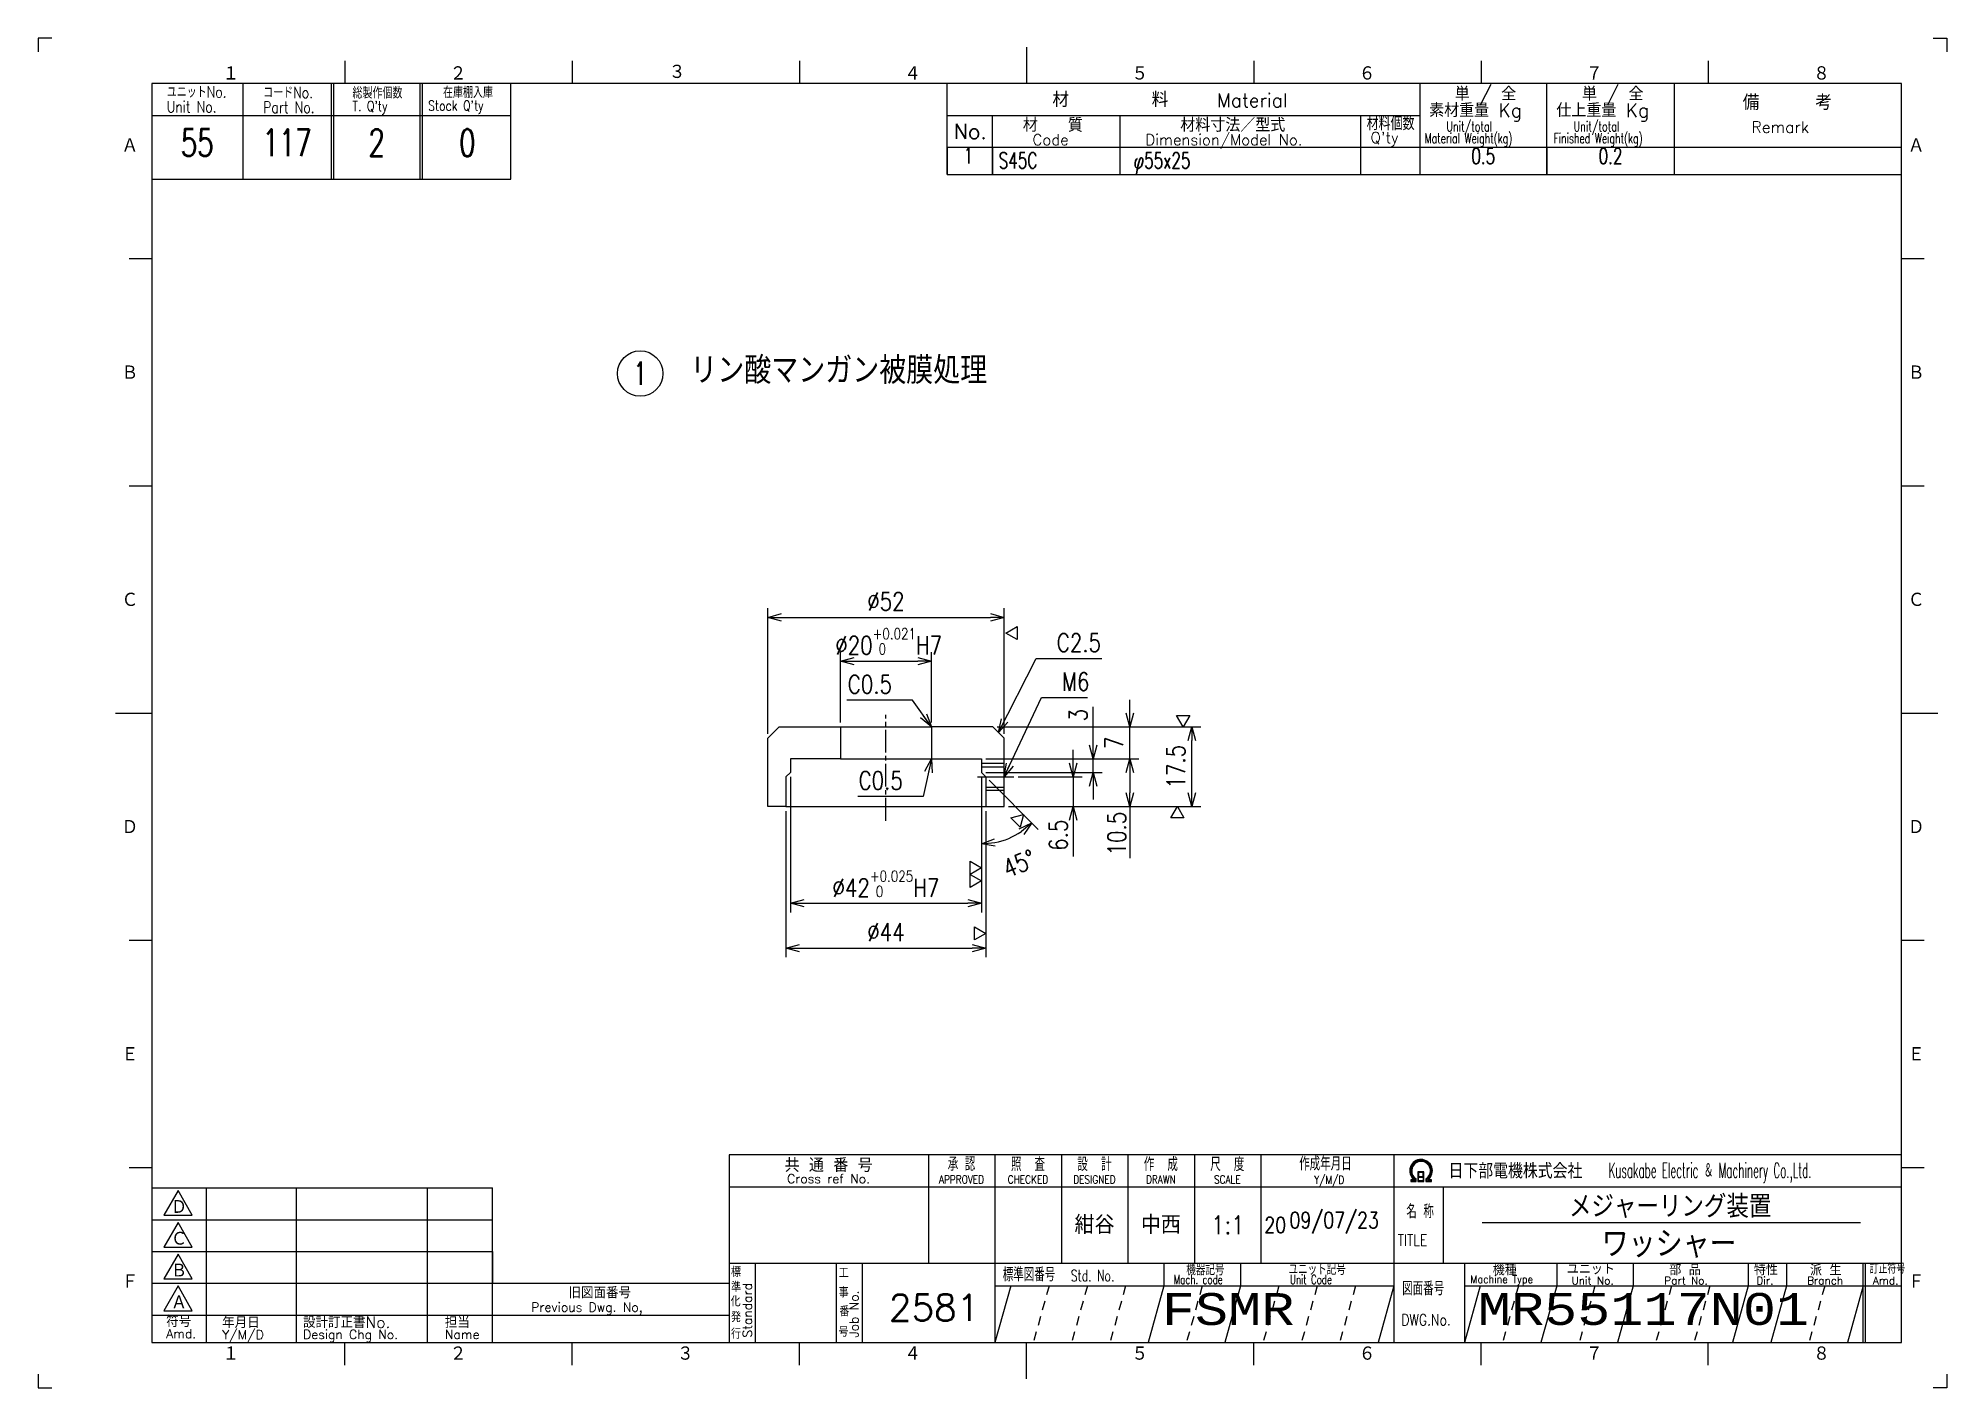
# Model space of a CAD drawing. Extents: x 0 to 420, y 0 to 297.
import ezdxf
from ezdxf.enums import TextEntityAlignment as Align

# ---------------------------------------------------------------- set-up
doc = ezdxf.new("R2010")
doc.units = 0
for name, pattern in [('GEN3A', [3.5, 2, -1.5]), ('GEN7', [15, 10, -1.5, 2, -1.5]), ('GEN7A', [7.5, 5, -0.75, 1, -0.75])]:
    doc.linetypes.add(name, pattern=pattern)
doc.layers.get('0').update_dxf_attribs({"linetype": 'CONTINUOUS'})
doc.layers.get('DEFPOINTS').update_dxf_attribs({"linetype": 'CONTINUOUS'})
for name, color, linetype in [('2', 5, 'CONTINUOUS'), ('4', 3, 'CONTINUOUS'), ('5', 3, 'CONTINUOUS'), ('6', 52, 'CONTINUOUS'), ('7', 4, 'GEN7'), ('7A', 4, 'GEN7A'), ('8', 1, 'CONTINUOUS'), ('RAHM2', 1, 'CONTINUOUS'), ('RAHM3', 52, 'CONTINUOUS')]:
    doc.layers.add(name, color=color, linetype=linetype)
doc.styles.add('DIMENSION', font='monotxt.shx', dxfattribs={"bigfont": 'bigfont.shx'})
doc.styles.get("Standard").update_dxf_attribs({"font": 'romans.shx', "width": 0.8, "bigfont": 'extfont.shx'})
doc.dimstyles.new('GEN-ISO', dxfattribs={"dimtxt": 4, "dimasz": 3, "dimexe": 2, "dimexo": 1, "dimgap": 1, "dimtad": 3, "dimdec": 3, "dimrnd": 0.001, "dimdsep": 46, "dimtxsty": 'Standard', "dimblk": 'OPEN30', "dimcen": 0, "dimclrt": 52, "dimadec": 0, "dimazin": 0, "dimtp": 0.1, "dimtm": 0.1, "dimtfac": 0.6, "dimtdec": 3, "dimtmove": 2, "dimatfit": 3, "dimldrblk": 'OPEN30', "dimfxl": 0, "dimarcsym": 0})

# ---------------------------------------------------------------- blocks, each defined once
blk = doc.blocks.new('1A3ﾌﾞﾋﾝ')
at = {"layer": 'RAHM2', "color": 5, "linetype": 'Continuous'}
for p, q in [((3, 297), (0, 297)), ((0, 297), (0, 294)), ((217.5, 295), (217.5, 287)), ((417, 297), (420, 297)), ((420, 297), (420, 294)), ((67.5, 292), (67.5, 287)), ((117.5, 292), (117.5, 287)), ((167.5, 292), (167.5, 287)), ((267.5, 292), (267.5, 287)), ((317.5, 292), (317.5, 287)), ((367.5, 292), (367.5, 287)), ((410, 287), (25, 287)), ((25, 287), (25, 10)), ((104, 266), (104, 287)), ((410, 10), (410, 287)), ((25, 266), (64.5, 266)), ((64.5, 266), (104, 266)), ((20, 248.5), (25, 248.5)), ((410, 248.5), (415, 248.5)), ((20, 198.5), (25, 198.5)), ((410, 198.5), (415, 198.5)), ((17, 148.5), (25, 148.5)), ((410, 148.5), (418, 148.5)), ((20, 98.5), (25, 98.5)), ((410, 98.5), (415, 98.5)), ((20, 48.5), (25, 48.5)), ((410, 48.5), (415, 48.5)), ((25, 10), (410, 10)), ((67.5, 5), (67.5, 10)), ((117.5, 5), (117.5, 10)), ((217.5, 2), (217.5, 10)), ((267.5, 5), (267.5, 10)), ((317.5, 5), (317.5, 10)), ((367.5, 5), (367.5, 10)), ((0, 3), (0, 0)), ((0, 0), (3, 0)), ((420, 0), (417, 0)), ((420, 3), (420, 0))]:
    blk.add_line(p, q, dxfattribs=at)
at = {"layer": 'RAHM2', "color": 7, "linetype": 'Continuous'}
for p, q in [((45, 287), (45, 266)), ((64.5, 287), (64.5, 266)), ((65, 287), (65, 266)), ((84, 287), (84, 266)), ((84.5, 287), (84.5, 266)), ((200, 267), (200, 287)), ((304, 287), (304, 267)), ((332, 267), (332, 287)), ((360, 287), (360, 267)), ((25, 280), (64.5, 280)), ((64.5, 280), (104, 280)), ((200, 280), (304, 280)), ((210, 267), (210, 280)), ((238, 280), (238, 267)), ((291, 280), (291, 267)), ((200, 273), (410, 273)), ((200, 267), (410, 267)), ((195.93, 51.26), (195.93, 27.42)), ((210.55, 51.26), (210.55, 10)), ((225.18, 51.26), (225.18, 27.42)), ((239.8, 51.26), (239.8, 27.42)), ((254.43, 51.26), (254.43, 27.42)), ((269.05, 51.26), (269.05, 27.42)), ((298.3, 51.26), (298.3, 10)), ((25, 44), (100, 44)), ((37, 44), (37, 10)), ((56.8, 44), (56.8, 10)), ((85.6, 44), (85.6, 10)), ((100, 10), (100, 44)), ((152.05, 44.26), (410, 44.26)), ((269.05, 44.26), (269.05, 27.42)), ((298.3, 44.26), (298.3, 44.26)), ((309.17, 44.26), (309.17, 27.42)), ((25, 37), (100, 37)), ((25, 30), (100, 30)), ((152.05, 27.42), (410, 27.42)), ((157.77, 27.42), (157.77, 10)), ((175.59, 27.42), (175.59, 10)), ((181.3, 27.42), (181.3, 10)), ((247.73, 27.42), (247.73, 22.42)), ((264.59, 27.42), (264.59, 22.42)), ((313.83, 27.42), (313.83, 10)), ((334.15, 27.42), (334.15, 22.42)), ((351, 27.42), (351, 22.42)), ((376.29, 27.42), (376.29, 22.42)), ((384.72, 27.42), (384.72, 22.42)), ((401.57, 10), (401.57, 27.42)), ((402.07, 10), (402.07, 27.42)), ((25, 23), (100, 23)), ((100, 23), (152.05, 23)), ((210.55, 22.42), (298.3, 22.42)), ((313.83, 22.42), (410, 22.42)), ((25, 16), (100, 16)), ((100, 16), (152.05, 16)), ((167.5, 5), (167.5, 10))]:
    blk.add_line(p, q, dxfattribs=at)
at = {"layer": 'RAHM2', "color": 3, "linetype": 'Continuous'}
for p, q in [((317.73, 36.35), (401.03, 36.35)), ((214.02, 22.42), (210.55, 10)), ((247.73, 22.42), (244.26, 10)), ((264.59, 22.42), (261.12, 10)), ((298.3, 22.42), (294.83, 10)), ((334.15, 22.42), (330.68, 10)), ((351, 22.42), (347.54, 10)), ((376.29, 22.42), (372.82, 10)), ((384.72, 22.42), (381.25, 10))]:
    blk.add_line(p, q, dxfattribs=at)
at = {"layer": 'RAHM2', "color": 3, "linetype": 'GEN3A'}
for p, q in [((222.44, 22.42), (218.98, 10)), ((230.87, 22.42), (227.41, 10)), ((239.3, 22.42), (235.84, 10)), ((256.16, 22.42), (252.69, 10)), ((273.01, 22.42), (269.55, 10)), ((281.44, 22.42), (277.98, 10)), ((289.87, 22.42), (286.41, 10)), ((325.72, 22.42), (322.25, 10)), ((342.57, 22.42), (339.11, 10)), ((359.43, 22.42), (355.97, 10)), ((367.86, 22.42), (364.39, 10)), ((393.14, 22.42), (389.68, 10))]:
    blk.add_line(p, q, dxfattribs=at)
at = {"layer": 'RAHM2', "color": 5, "linetype": 'Continuous'}
blk.add_lwpolyline([(410, 51.26), (152.05, 51.26), (152.05, 10)], dxfattribs=at)
at = {"layer": 'RAHM2', "color": 7, "linetype": 'Continuous'}
for points in [[(303.62, 47.51), (303.62, 45.4), (304.92, 45.4), (304.92, 47.51), (303.62, 47.51)], [(303.77, 47.36), (303.77, 46.53), (304.77, 46.53), (304.77, 47.36), (303.77, 47.36)], [(304.77, 46.38), (304.77, 45.55), (303.77, 45.55), (303.77, 46.38), (304.77, 46.38)], [(302.02, 45.4), (303.22, 45.4), (303.22, 46.01)], [(302.02, 45.58), (302.97, 45.58), (302.97, 45.91)], [(302.72, 45.82), (302.72, 45.75), (302.02, 45.75), (302.02, 45.4)], [(305.32, 45.98), (305.32, 45.4), (306.58, 45.4), (306.58, 45.75), (305.85, 45.75), (305.85, 45.8)], [(305.57, 45.87), (305.57, 45.58), (306.58, 45.58)]]:
    blk.add_lwpolyline(points, dxfattribs=at)
for points in [[(30.79, 43.41), (27.65, 37.97), (33.92, 37.97)], [(30.79, 36.41), (27.65, 30.97), (33.92, 30.97)], [(30.79, 29.41), (27.65, 23.97), (33.92, 23.97)], [(30.79, 22.41), (27.65, 16.97), (33.92, 16.97)]]:
    blk.add_lwpolyline(points, close=True, dxfattribs=at)
at = {"layer": 'RAHM2', "color": 3, "linetype": 'Continuous'}
for points in [[(317.29, 22.42), (313.83, 10)], [(401.57, 22.42), (401.57, 22.42), (398.11, 10)]]:
    blk.add_lwpolyline(points, dxfattribs=at)
at = {"layer": 'RAHM2', "color": 7, "linetype": 'Continuous'}
for radius, start, end in [(2.5, 308.2706, 230.8952), (2.28, 303.9949, 234.4013), (2.06, 299.8294, 238.4756)]:
    blk.add_arc((304.3, 47.76), radius, start, end, dxfattribs=at)
at = {"layer": 'RAHM2', "color": 5, "linetype": 'Continuous'}
for s, p in [('１', (40.6, 287.58)), ('２', (90.6, 287.58)), ('４', (190.6, 287.58)), ('５', (240.6, 287.58)), ('６', (290.6, 287.58)), ('７', (340.6, 287.58)), ('８', (390.6, 287.58)), ('Ａ', (18.36, 271.74)), ('Ａ', (411.44, 271.74)), ('Ｂ', (18.36, 221.74)), ('Ｂ', (411.44, 221.74)), ('Ｃ', (18.36, 171.74)), ('Ｃ', (411.44, 171.74)), ('Ｄ', (18.36, 121.74)), ('Ｄ', (411.44, 121.74)), ('Ｅ', (18.36, 71.74)), ('Ｅ', (411.44, 71.74)), ('Ｆ', (18.36, 21.74)), ('Ｆ', (411.44, 21.74)), ('１', (40.6, 5.87)), ('２', (90.6, 5.87)), ('３', (140.6, 5.87)), ('４', (190.6, 5.87)), ('５', (240.6, 5.87)), ('６', (290.6, 5.87)), ('７', (340.6, 5.87)), ('８', (390.6, 5.87))]:
    blk.add_text(s, height=3.31, dxfattribs=at).set_placement(p)
blk.add_text('３', height=3.31, dxfattribs=at).set_placement((140.6, 289.58), align=Align.MIDDLE)
at = {"layer": 'RAHM2', "color": 7, "linetype": 'Continuous'}
for s, height, width, p in [('ユニットNo.', 2.5, 0.8, (28.29, 283.92)), ('コードNo.', 2.5, 0.8, (49.52, 283.81)), ('総製作個数', 2.5, 0.8, (69.17, 283.72)), ('在庫棚入庫', 2.5, 0.8, (89.08, 283.82)), ('Unit No.', 2.5, 0.8, (28.29, 280.64)), ('Part No.', 2.5, 0.8, (49.52, 280.53)), ("T. Q'ty", 2.2, 0.8, (69.17, 280.96)), ("Stock Q'ty", 2.2, 0.8, (85.8, 281.06)), ('材料個数', 3, 0.8, (292.32, 276.75)), ('Unit/total', 2.2, 0.7, (309.86, 276.49)), ('Unit/total', 2.2, 0.7, (337.86, 276.49)), ('Material Weight(kg)', 2.2, 0.68, (305.1, 273.86)), ('Finished Weight(kg)', 2.2, 0.68, (333.46, 273.86)), ('作成年月日', 3, 0.7, (277.49, 47.82)), ('Y/M/D', 1.8, 0.8, (280.79, 44.87)), ('Kusakabe Electric ＆ Machinery Co.,Ltd.', 3.3108, 0.5, (345.56, 46.19)), ('名 称', 3, 0.7, (301.06, 37.33)), ('20', 3.5, 0.8, (269.81, 34.08)), ('TITLE', 2.5, 0.8, (299.18, 31.25)), ('標準図番号', 3, 0.7, (212.26, 23.44)), ('Std. No.', 2.5, 0.7, (227.23, 23.44)), ('機器記号', 2.5, 0.7, (252.65, 24.77)), ('ユニット記号', 2.5, 0.7, (275.14, 24.85)), ('訂正符号', 2, 0.7, (403.01, 25.16)), ('Mach. code', 2, 0.7, (249.86, 22.83)), ('Unit Code', 2, 0.7, (275.45, 22.83)), ('図面番号', 3, 0.7, (300.15, 20.37)), ('Machine Type', 1.7, 0.9, (315.15, 23.05))]:
    blk.add_text(s, height=height, dxfattribs=dict(at, width=width)).set_placement(p)
for s, height, p in [('単 / 全', 3, (311.71, 283.26)), ('単 / 全', 3, (339.71, 283.26)), ('材\u3000\u3000\u3000\u3000\u3000料', 3.311, (223.18, 281.82)), ('Material', 3, (259.34, 281.82)), ('素材重量 Kg', 3, (306.08, 279.63)), ('仕上重量 Kg', 3, (334.08, 279.63)), ('備     考', 3.311, (375.08, 281.21)), ('No.', 3.311, (201.5, 274.82)), ('材\u3000\u3000質', 3, (216.68, 276.39)), ('材料寸法／型式', 3, (251.33, 276.39)), ('Remark', 2.5, (377.03, 276.16)), ('Code', 2.4, (218.82, 273.45)), ('Dimension/Model No.', 2.4, (243.65, 273.45)), ("Q'ty", 2.4, (293.19, 273.93)), ('Ｄ', 3.2, (29.23, 38.2)), ('Ｃ', 3.2, (29.23, 31.2)), ('Ｂ', 3.2, (29.23, 24.2)), ('標', 2, (152.44, 24.43)), ('工', 2, (176.15, 24.24)), ('機種', 2.4, (320.08, 24.76)), ('ユニット', 2.4, (336.39, 24.96)), ('部 品', 2.4, (358.93, 24.79)), ('特性', 2.4, (377.55, 24.78)), ('派 生', 2.4, (389.89, 24.72)), ('旧図面番号', 2.5, (116.71, 19.69)), ('準', 2, (152.47, 21.11)), ('事', 2, (176.17, 19.92)), ('Unit No.', 1.7, (337.39, 22.76)), ('Part No.', 1.7, (357.81, 22.76)), ('Dir.', 1.7, (378.09, 22.76)), ('Branch', 1.7, (389.24, 22.76)), ('Amd.', 1.7, (403.74, 22.76)), ('Ａ', 3.2, (29.23, 17.2)), ('Previous Dwg. No,', 2, (108.5, 16.75)), ('化', 2, (152.37, 17.95)), ('番', 2, (176.31, 15.76)), ('Amd.', 2, (28.17, 10.93)), ('符号', 2.5, (28.17, 13.37)), ('Y/M/D', 2, (40.49, 10.7)), ('年月日', 2.5, (40.49, 13.14)), ('設計訂正書No.', 2.5, (58.29, 13.18)), ('Design Chg No.', 2, (58.29, 10.75)), ('担当', 2.5, (89.5, 13.18)), ('Name', 2, (89.5, 10.75)), ('行', 2, (152.46, 10.82)), ('発', 2, (152.46, 14.47)), ('号', 2, (176.11, 11.28))]:
    blk.add_text(s, height=height, dxfattribs=at).set_placement(p)
for s, height, p in [('共 通 番 号', 3, (173.93, 49.14)), ('Cross ref No.', 2, (173.93, 46.01))]:
    blk.add_text(s, height=height, dxfattribs=at).set_placement(p, align=Align.MIDDLE)
for s, height, width, p in [('承 認', 3, 0.7, (203.18, 49.35)), ('照  査', 3, 0.7, (217.8, 49.35)), ('設  計', 3, 0.7, (232.43, 49.35)), ('作  成', 3, 0.7, (247.05, 49.35)), ('尺  度', 3, 0.7, (261.67, 49.35)), ('APPROVED', 1.8, 0.8, (203.18, 45.85)), ('CHECKED', 1.8, 0.8, (217.8, 45.85)), ('DESIGNED', 1.8, 0.8, (232.43, 45.85)), ('DRAWN', 1.8, 0.8, (247.05, 45.85)), ('SCALE', 1.8, 0.8, (261.67, 45.85)), ('DWG.No.', 2.5, 0.8, (305.41, 14.96))]:
    blk.add_text(s, height=height, dxfattribs=dict(at, width=width)).set_placement(p, align=Align.MIDDLE)
at = {"layer": 'RAHM2', "color": 7, "linetype": 'Continuous', "width": 0.844147}
blk.add_text('日下部電機株式会社', height=3.311, dxfattribs=at).set_placement((310.35, 46.06), (339.79, 46.06), align=Align.FIT)
at = {"layer": 'RAHM2', "color": 7, "linetype": 'Continuous'}
for s, p in [('Standard', (157.07, 11.05)), ('Job No.', (180.5, 11.05))]:
    blk.add_text(s, height=2, rotation=90, dxfattribs=at).set_placement(p)
at = {"layer": 'RAHM2', "color": 5, "linetype": 'Continuous', "width": 0.7}
for tag, p in [('HEADER3', (35, 274.01)), ('HEADER4', (54.75, 274)), ('HEADER15', (74.49, 274)), ('HEADER16', (94.43, 274))]:
    blk.add_attdef(tag, text='', height=6, dxfattribs=at).set_placement(p, align=Align.MIDDLE)
at = {"layer": 'RAHM2', "color": 7, "linetype": 'Continuous'}
blk.add_attdef('HEADER5', text='', height=2.5, dxfattribs=at).set_placement((63.69, 267.1), align=Align.BOTTOM_RIGHT)
for tag, height, width, p in [('HEADER1', 5, 0.9, (359.12, 40.15)), ('HEADER25', 3.2, 0.63, (46.91, 40.38)), ('HEADER23', 3.33, 0.8, (71.4, 40.2)), ('HEADER24', 3.5, 0.8, (92.57, 40.22)), ('HEADER7', 5, 0.8, (174.38, 35.8)), ('GEN-TITLE-SCA', 4, 0.85, (261.79, 35.85)), ('HEADER22', 3.2, 0.63, (46.91, 33.38)), ('HEADER20', 3.33, 0.8, (71.4, 33.2)), ('HEADER21', 3.5, 0.8, (92.57, 33.22)), ('HEADER2', 6, 0.9, (358.89, 31.68)), ('HEADER19', 3.2, 0.63, (46.91, 26.38)), ('HEADER17', 3.33, 0.8, (71.4, 26.2)), ('HEADER18', 3.5, 0.8, (92.57, 26.22)), ('HEADER11', 3.2, 0.63, (46.91, 19.38)), ('HEADER9', 3.33, 0.8, (71.4, 19.2)), ('HEADER10', 3.5, 0.8, (92.57, 19.22)), ('HEADER14', 3.31, 0.8, (126.54, 12.82))]:
    blk.add_attdef(tag, text='', height=height, dxfattribs=dict(at, width=width)).set_placement(p, align=Align.MIDDLE)
for tag, p in [('HEADER27', (232.45, 36.09)), ('HEADER26', (247.07, 36.09))]:
    blk.add_attdef(tag, text='', height=4, dxfattribs=at).set_placement(p, align=Align.MIDDLE)
at = {"layer": 'RAHM2', "color": 7, "linetype": 'Continuous', "width": 0.8}
blk.add_attdef('GEN-TITLE-DAT', text='', height=3.5, dxfattribs=at).set_placement((275.35, 34.1), align=Align.BOTTOM_LEFT)
at = {"layer": 'RAHM2', "color": 5, "linetype": 'Continuous'}
blk.add_attdef('HEADER6', text='', height=5.8, dxfattribs=at).set_placement((207.09, 13.03), align=Align.BOTTOM_RIGHT)
at = {"layer": 'RAHM2', "color": 5, "linetype": 'Continuous', "style": 'DIMENSION', "width": 1.2}
for tag, p in [('HEADER13', (213.56, 11.75)), ('HEADER12', (247.26, 11.72)), ('GEN-TITLE-DWG', (316.79, 11.74))]:
    blk.add_attdef(tag, text='', height=7.02, dxfattribs=at).set_placement(p, align=Align.BOTTOM_LEFT)
at = {"layer": 'RAHM2', "color": 5, "linetype": 'Continuous', "style": 'DIMENSION'}
blk.add_attdef('HEADER8', text='', height=7.02, dxfattribs=at).set_placement((408.58, 11.71), align=Align.BOTTOM_RIGHT)
blk = doc.blocks.new('GENBALLOON1')
blk.add_circle((0, 0), 5)
at = {"flags": 1}
blk.add_attdef('GEN_PARENT', text='', height=2.5, dxfattribs=at).set_placement((0, 0), align=Align.MIDDLE)
blk.add_attdef('REF_NO', text='', height=3.5).set_placement((0, 0), align=Align.MIDDLE)
at = {"color": 7, "flags": 1}
for tag, p in [('5GENINF', (6.43, 0.96)), ('6GENINF', (6.43, 0.63)), ('7GENINF', (6.43, 0.3)), ('8GENINF', (6.43, -0.04)), ('9GENINF', (6.43, -0.37)), ('3GENINF', (6.43, -2.34)), ('4GENINF', (6.43, -2.67)), ('10GENINF', (6.43, -0.7)), ('11GENINF', (6.43, -1)), ('12GENINF', (6.43, -1.34)), ('13GENINF', (6.43, -1.67)), ('14GENINF', (6.43, -2)), ('15GENINF', (6.43, -3)), ('16GENINF', (6.43, -3.34)), ('17GENINF', (6.43, -3.7)), ('18GENINF', (6.43, -4.04)), ('19GENINF', (6.43, -4.37)), ('20GENINF', (6.43, -4.7)), ('21GENINF', (6.43, -5.04)), ('22GENINF', (6.43, -5.37))]:
    blk.add_attdef(tag, p, '', height=0.2, dxfattribs=at)
blk = doc.blocks.new('_Open30')
at = {"color": 0, "linetype": 'ByBlock', "lineweight": -2}
for p, q in [((-1, 0.27), (0, 0)), ((0, 0), (-1, -0.27)), ((0, 0), (-1, 0))]:
    blk.add_line(p, q, dxfattribs=at)
blk = doc.blocks.new('*D19')
at = {"layer": '5', "color": 0, "lineweight": -2}
for p, q in [((164.55, 126.93), (164.55, 94.77)), ((208.55, 126.93), (208.55, 94.77)), ((167.55, 96.77), (205.55, 96.77))]:
    blk.add_line(p, q, dxfattribs=at)
at = {"layer": 'DEFPOINTS', "color": 0}
for p in [(164.55, 127.93), (208.55, 127.93), (208.55, 96.77)]:
    blk.add_point(p, dxfattribs=at)
at = {"layer": '5', "color": 0, "lineweight": -2, "xscale": 3, "yscale": 3, "zscale": 3, "rotation": 180}
blk.add_blockref('_Open30', (164.55, 96.77), dxfattribs=at)
at = {"layer": '5', "color": 0, "lineweight": -2, "xscale": 3, "yscale": 3, "zscale": 3}
blk.add_blockref('_Open30', (208.55, 96.77), dxfattribs=at)
at = {"layer": '5', "color": 52, "insert": (186.55, 100.27), "char_height": 4, "attachment_point": 5}
blk.add_mtext('%%c44', dxfattribs=at)
blk = doc.blocks.new('*D20')
at = {"layer": '5', "color": 0, "lineweight": -2}
for p, q in [((165.55, 134.43), (165.55, 104.62)), ((207.55, 134.43), (207.55, 104.62)), ((168.55, 106.62), (204.55, 106.62))]:
    blk.add_line(p, q, dxfattribs=at)
at = {"layer": 'DEFPOINTS', "color": 0}
for p in [(165.55, 135.43), (207.55, 135.43), (207.55, 106.62)]:
    blk.add_point(p, dxfattribs=at)
at = {"layer": '5', "color": 0, "lineweight": -2, "xscale": 3, "yscale": 3, "zscale": 3, "rotation": 180}
blk.add_blockref('_Open30', (165.55, 106.62), dxfattribs=at)
at = {"layer": '5', "color": 0, "lineweight": -2, "xscale": 3, "yscale": 3, "zscale": 3}
blk.add_blockref('_Open30', (207.55, 106.62), dxfattribs=at)
at = {"layer": '5', "color": 52, "insert": (186.55, 110.92), "char_height": 4, "attachment_point": 5}
blk.add_mtext('%%c42{\\H2.400000;\\S+0.025^  0;}H7', dxfattribs=at)
blk = doc.blocks.new('*D21')
at = {"layer": '5', "color": 0, "lineweight": -2}
for p, q in [((176.55, 146.43), (176.55, 161.91)), ((179.55, 159.91), (193.55, 159.91)), ((196.55, 146.43), (196.55, 161.91))]:
    blk.add_line(p, q, dxfattribs=at)
at = {"layer": 'DEFPOINTS', "color": 0}
for p in [(196.55, 159.91), (176.55, 145.43), (196.55, 145.43)]:
    blk.add_point(p, dxfattribs=at)
at = {"layer": '5', "color": 0, "lineweight": -2, "xscale": 3, "yscale": 3, "zscale": 3, "rotation": 180}
blk.add_blockref('_Open30', (176.55, 159.91), dxfattribs=at)
at = {"layer": '5', "color": 0, "lineweight": -2, "xscale": 3, "yscale": 3, "zscale": 3}
blk.add_blockref('_Open30', (196.55, 159.91), dxfattribs=at)
at = {"layer": '5', "color": 52, "insert": (187.16, 164.26), "char_height": 4, "attachment_point": 5}
blk.add_mtext('%%c20{\\H2.400000;\\S+0.021^  0;}H7', dxfattribs=at)
blk = doc.blocks.new('*D22')
at = {"layer": '5', "color": 0, "lineweight": -2}
for p, q in [((160.55, 143.93), (160.55, 171.55)), ((163.55, 169.55), (209.55, 169.55)), ((212.55, 143.93), (212.55, 171.55))]:
    blk.add_line(p, q, dxfattribs=at)
at = {"layer": 'DEFPOINTS', "color": 0}
for p in [(212.55, 169.55), (160.55, 142.93), (212.55, 142.93)]:
    blk.add_point(p, dxfattribs=at)
at = {"layer": '5', "color": 0, "lineweight": -2, "xscale": 3, "yscale": 3, "zscale": 3, "rotation": 180}
blk.add_blockref('_Open30', (160.55, 169.55), dxfattribs=at)
at = {"layer": '5', "color": 0, "lineweight": -2, "xscale": 3, "yscale": 3, "zscale": 3}
blk.add_blockref('_Open30', (212.55, 169.55), dxfattribs=at)
at = {"layer": '5', "color": 52, "insert": (186.55, 173.05), "char_height": 4, "attachment_point": 5}
blk.add_mtext('%%c52', dxfattribs=at)
blk = doc.blocks.new('*D23')
at = {"layer": '5', "color": 0, "lineweight": -2}
for p, q in [((227.72, 137.43), (227.72, 140.43)), ((215.68, 134.43), (229.72, 134.43)), ((227.72, 134.43), (227.72, 127.93)), ((213.55, 127.93), (229.72, 127.93)), ((227.72, 124.93), (227.72, 121.93))]:
    blk.add_line(p, q, dxfattribs=at)
at = {"layer": 'DEFPOINTS', "color": 0}
for p in [(214.68, 134.43), (212.55, 127.93), (227.72, 127.93)]:
    blk.add_point(p, dxfattribs=at)
at = {"layer": '5', "color": 0, "lineweight": -2, "xscale": 3, "yscale": 3, "zscale": 3}
for p, rotation in [((227.72, 134.43), 270), ((227.72, 127.93), 90)]:
    blk.add_blockref('_Open30', p, dxfattribs=dict(at, rotation=rotation))
at = {"layer": '5', "color": 52, "insert": (224.5, 121.6), "char_height": 4, "attachment_point": 5, "rotation": 90}
blk.add_mtext('6.5', dxfattribs=at)
blk = doc.blocks.new('*D24')
at = {"layer": '5', "color": 0, "lineweight": -2}
for p, q in [((207.55, 134.43), (207.55, 117.71)), ((209.26, 133.72), (220.08, 122.9))]:
    blk.add_line(p, q, dxfattribs=at)
blk.add_arc((207.55, 135.43), 15.72, 280.9501, 304.0499, dxfattribs=at)
at = {"layer": 'DEFPOINTS', "color": 0}
for p in [(207.55, 138.43), (207.55, 135.43), (207.55, 135.43), (208.55, 134.43), (211.62, 120.24)]:
    blk.add_point(p, dxfattribs=at)
at = {"layer": '5', "color": 0, "lineweight": -2, "xscale": 3, "yscale": 3, "zscale": 3}
for p, rotation in [((218.67, 124.31), 39.52493382842732), ((207.55, 119.71), 185.4750661715681)]:
    blk.add_blockref('_Open30', p, dxfattribs=dict(at, rotation=rotation))
at = {"layer": '5', "color": 52, "insert": (215.86, 115.36), "char_height": 4, "attachment_point": 5, "rotation": 22.5}
blk.add_mtext('45°', dxfattribs=at)
blk = doc.blocks.new('*D25')
at = {"layer": '5', "color": 0, "lineweight": -2}
for p, q in [((232.16, 141.43), (232.16, 144.43)), ((208.55, 138.43), (234.16, 138.43)), ((208.55, 135.43), (234.16, 135.43)), ((232.16, 135.43), (232.16, 138.43)), ((232.16, 132.43), (232.16, 129.43))]:
    blk.add_line(p, q, dxfattribs=at)
at = {"layer": 'DEFPOINTS', "color": 0}
for p in [(207.55, 138.43), (207.55, 135.43), (232.16, 138.43)]:
    blk.add_point(p, dxfattribs=at)
at = {"layer": '5', "color": 0, "lineweight": -2, "xscale": 3, "yscale": 3, "zscale": 3}
for p, rotation in [((232.16, 138.43), 270), ((232.16, 135.43), 90)]:
    blk.add_blockref('_Open30', p, dxfattribs=dict(at, rotation=rotation))
at = {"layer": '5', "color": 52, "insert": (228.84, 148.03), "char_height": 4, "attachment_point": 5, "rotation": 90}
blk.add_mtext('3', dxfattribs=at)
blk = doc.blocks.new('*D26')
at = {"layer": '5', "color": 0, "lineweight": -2}
for p, q in [((211.05, 145.43), (255.86, 145.43)), ((253.86, 130.93), (253.86, 142.43)), ((213.55, 127.93), (255.86, 127.93))]:
    blk.add_line(p, q, dxfattribs=at)
at = {"layer": 'DEFPOINTS', "color": 0}
for p in [(210.05, 145.43), (253.86, 145.43), (212.55, 127.93)]:
    blk.add_point(p, dxfattribs=at)
at = {"layer": '5', "color": 0, "lineweight": -2, "xscale": 3, "yscale": 3, "zscale": 3}
for p, rotation in [((253.86, 145.43), 90), ((253.86, 127.93), 270)]:
    blk.add_blockref('_Open30', p, dxfattribs=dict(at, rotation=rotation))
at = {"layer": '5', "color": 52, "insert": (250.36, 136.68), "char_height": 4, "attachment_point": 5, "rotation": 90}
blk.add_mtext('17.5', dxfattribs=at)
blk = doc.blocks.new('*D27')
at = {"layer": '5', "color": 0, "lineweight": -2}
for p, q in [((208.55, 138.43), (242.22, 138.43)), ((240.22, 135.43), (240.22, 130.93)), ((213.55, 127.93), (242.22, 127.93))]:
    blk.add_line(p, q, dxfattribs=at)
at = {"layer": 'DEFPOINTS', "color": 0}
for p in [(207.55, 138.43), (212.55, 127.93), (240.22, 127.93)]:
    blk.add_point(p, dxfattribs=at)
at = {"layer": '5', "color": 0, "lineweight": -2, "xscale": 3, "yscale": 3, "zscale": 3}
for p, rotation in [((240.22, 138.43), 90), ((240.22, 127.93), 270)]:
    blk.add_blockref('_Open30', p, dxfattribs=dict(at, rotation=rotation))
at = {"layer": '5', "color": 52, "insert": (237.36, 121.96), "char_height": 4, "attachment_point": 5, "rotation": 90}
blk.add_mtext('10.5', dxfattribs=at)
blk = doc.blocks.new('*D28')
at = {"layer": '5', "color": 0, "lineweight": -2}
for p, q in [((240.22, 148.43), (240.22, 151.43)), ((211.05, 145.43), (242.22, 145.43)), ((240.22, 138.43), (240.22, 145.43)), ((208.55, 138.43), (242.22, 138.43)), ((240.22, 135.43), (240.22, 132.43))]:
    blk.add_line(p, q, dxfattribs=at)
at = {"layer": 'DEFPOINTS', "color": 0}
for p in [(210.05, 145.43), (240.22, 145.43), (207.55, 138.43)]:
    blk.add_point(p, dxfattribs=at)
at = {"layer": '5', "color": 0, "lineweight": -2, "xscale": 3, "yscale": 3, "zscale": 3}
for p, rotation in [((240.22, 145.43), 270), ((240.22, 138.43), 90)]:
    blk.add_blockref('_Open30', p, dxfattribs=dict(at, rotation=rotation))
at = {"layer": '5', "color": 52, "insert": (236.72, 141.93), "char_height": 4, "attachment_point": 5, "rotation": 90}
blk.add_mtext('7', dxfattribs=at)
blk = doc.blocks.new('STDBUHIN')
at = {"color": 7}
for p, q in [((0, 0), (0, -6)), ((10, 0), (10, -6)), ((38, 0), (38, -6)), ((91, 0), (91, -6)), ((104, 0), (104, -6)), ((132, 0), (132, -6)), ((160, 0), (160, -6)), ((0, -6), (210, -6))]:
    blk.add_line(p, q, dxfattribs=at)
at = {"layer": 'RAHM3', "color": 7, "width": 0.9}
for tag, p in [('1GENST', (4.710911, -4.609434)), ('4GENST', (96.434633, -4.658422)), ('5GENST', (118, -4.729)), ('6GENST', (146, -4.729))]:
    blk.add_attdef(tag, text='', height=3.5, dxfattribs=at).set_placement(p, align=Align.BOTTOM_CENTER)
at = {"layer": 'RAHM3', "color": 7}
for tag, p, width in [('2GENST', (11.373533, -4.658422), 0.8), ('3GENST', (41.070972, -4.658422), 0.8), ('7GENST', (162.759538, -4.671383), 0.9)]:
    blk.add_attdef(tag, p, '', height=3.5, dxfattribs=dict(at, width=width))

msp = doc.modelspace()

# ---------------------------------------------------------------- linework, layer by layer
for p, q in [((207.5509, 136.6794), (212.5509, 136.6794)), ((208.5509, 132.1794), (212.5509, 132.1794))]:
    msp.add_line(p, q)
at = {"layer": '2'}
for p, q in [((176.5509, 145.4294), (196.5509, 145.4294)), ((176.5509, 138.4294), (196.5509, 138.4294)), ((164.5509, 127.9294), (208.5509, 127.9294))]:
    msp.add_line(p, q, dxfattribs=at)
for points in [[(176.5509, 145.4294), (176.5509, 138.4294), (165.5509, 138.4294), (165.5509, 135.4294), (164.5509, 134.4294), (164.5509, 127.9294), (160.5509, 127.9294), (160.5509, 142.9294), (163.0509, 145.4294)], [(196.5509, 145.4294), (196.5509, 138.4294), (207.5509, 138.4294), (207.5509, 135.4294), (208.5509, 134.4294), (208.5509, 127.9294), (212.5509, 127.9294), (212.5509, 142.9294), (210.0509, 145.4294)]]:
    msp.add_lwpolyline(points, close=True, dxfattribs=at)
at = {"layer": '4'}
for p, q in [((207.5509, 137.4294), (212.5509, 137.4294)), ((212.5509, 131.4294), (208.5509, 131.4294))]:
    msp.add_line(p, q, dxfattribs=at)
at = {"layer": '5'}
for p, q in [((232.163, 143.4294), (232.163, 149.8732)), ((240.2222, 127.9294), (240.2222, 116.5473)), ((227.7196, 122.9294), (227.7196, 116.893))]:
    msp.add_line(p, q, dxfattribs=at)
at = {"layer": '6'}
msp.add_line((100, 30), (100, 23), dxfattribs=at)
at = {"layer": '7'}
msp.add_line((206.6811, 134.4294), (214.681, 134.4294), dxfattribs=at)
at = {"layer": '7A'}
msp.add_line((186.5509, 124.8008), (186.5509, 148.0726), dxfattribs=at)
at = {"layer": '8'}
for points in [[(212.9042, 166.0892), (215.4042, 167.5322), (215.4042, 164.6452), (212.9042, 166.0882)], [(251.9457, 145.4294), (250.5027, 147.9294), (253.3897, 147.9294), (251.9467, 145.4294)], [(216.8215, 126.162), (216.0741, 123.3739), (214.0327, 125.4153), (216.8208, 126.1627)], [(250.6894, 127.9294), (252.1324, 125.4294), (249.2454, 125.4294), (250.6884, 127.9294)], [(207.5509, 114.44), (205.0509, 112.997), (205.0509, 115.884), (207.5509, 114.441)], [(207.5509, 111.553), (205.0509, 110.11), (205.0509, 112.997), (207.5509, 111.554)], [(208.5509, 100.0062), (206.0509, 98.5632), (206.0509, 101.4502), (208.5509, 100.0072)]]:
    msp.add_lwpolyline(points, close=True, dxfattribs=at)

# ---------------------------------------------------------------- block references
at = {"layer": '2'}
msp.add_blockref('1A3ﾌﾞﾋﾝ', (0, 0), dxfattribs=at).add_auto_attribs({'GEN-TITLE-DWG': 'MR55117N01', 'GEN-TITLE-DAT': '09/07/23', 'GEN-TITLE-SCA': '1:1', 'HEADER1': 'メジャーリング装置', 'HEADER2': 'ワッシャー', 'HEADER3': '55', 'HEADER4': '117', 'HEADER6': '2581', 'HEADER12': 'FSMR', 'HEADER15': '2', 'HEADER16': '0', 'HEADER27': '紺谷', 'HEADER26': '中西'})
at = {"layer": '5'}
ref = msp.add_blockref('GENBALLOON1', (132.486, 223.2043), dxfattribs=at)
ref.add_attrib('REF_NO', '1', dxfattribs={"color": 7, "height": 5, "width": 0.7}).set_placement((132.486, 223.2043), align=Align.MIDDLE_CENTER)
at = {"layer": 'RAHM2'}
ref = msp.add_blockref('STDBUHIN', (200, 273), dxfattribs=at)
ref.add_attrib('1GENST', '1', dxfattribs={"layer": 'RAHM3', "color": 7, "height": 3.5, "width": 0.7}).set_placement((204.711, 268.3906), align=Align.BOTTOM_CENTER)
ref.add_attrib('2GENST', 'S45C', (211.3736, 268.3416), dxfattribs={"layer": 'RAHM3', "color": 7, "height": 3.5, "width": 0.7})
ref.add_attrib('3GENST', 'φ55x25', (241.071, 268.3416), dxfattribs={"layer": 'RAHM3', "color": 7, "height": 3.5, "width": 0.7})
ref.add_attrib('5GENST', '0.5', dxfattribs={"layer": 'RAHM3', "color": 7, "height": 3.5, "width": 0.7}).set_placement((318, 268.271), align=Align.BOTTOM_CENTER)
ref.add_attrib('6GENST', '0.2', dxfattribs={"layer": 'RAHM3', "color": 7, "height": 3.5, "width": 0.7}).set_placement((346, 268.271), align=Align.BOTTOM_CENTER)

# ---------------------------------------------------------------- texts
at = {"layer": '5', "color": 52, "char_height": 4}
for s, insert, attachment_point in [('C2.5', (224.1411, 163.9706), 4), ('C0.5', (187.8837, 154.8031), 6), ('M6', (225.2968, 155.4078), 4), ('C0.5', (190.2713, 133.6508), 6)]:
    msp.add_mtext(s, dxfattribs=dict(at, insert=insert, attachment_point=attachment_point))
at = {"layer": '6', "width": 0.9}
msp.add_text('リン酸マンガン被膜処理', height=6, dxfattribs=at).set_placement((143.4959, 220.9155))

# ---------------------------------------------------------------- dimensions: what is measured, and where the dimension line sits
at = {"layer": '5'}
for base, p1, p2, text, override, picture, middle in [((212.5509, 169.5543), (160.5509, 142.9294), (212.5509, 142.9294), '%%c<>', {"dimgap": 1.5, "dimtp": 0.3, "dimtm": -0.1}, '*D22', (186.5509, 173.0543)), ((207.5509, 106.6187), (165.5509, 135.4294), (207.5509, 135.4294), '%%c<>H7', {"dimgap": 1.5, "dimtol": 1, "dimtp": 0.025, "dimtm": 0}, '*D20', (186.5509, 110.9187)), ((208.5509, 96.7721), (164.5509, 127.9294), (208.5509, 127.9294), '%%c<>', {"dimgap": 1.5, "dimtp": 0.025, "dimtm": 0}, '*D19', (186.5509, 100.2721))]:
    dim = msp.add_linear_dim(base=base, p1=p1, p2=p2, text=text, dimstyle='GEN-ISO', override=override, dxfattribs=at)
    dim.commit()
    dim.dimension.update_dxf_attribs({"geometry": picture, "text_midpoint": middle})
dim = msp.add_linear_dim(base=(196.5509, 159.9121), p1=(176.5509, 145.4294), p2=(196.5509, 145.4294), text='%%c<>H7', dimstyle='GEN-ISO', override={"dimgap": 1.5, "dimtol": 1, "dimtp": 0.021, "dimtm": 0}, dxfattribs=at)
dim.commit()
dim.dimension.update_dxf_attribs({"geometry": '*D21', "text_midpoint": (187.164, 164.2642), "dimtype": 160})
for base, p1, picture, middle in [((240.2222, 145.4294), (207.5509, 138.4294), '*D28', (236.7222, 141.9294)), ((253.8572, 145.4294), (212.5509, 127.9294), '*D26', (250.3572, 136.6794))]:
    dim = msp.add_linear_dim(base=base, p1=p1, p2=(210.0509, 145.4294), angle=90, dimstyle='GEN-ISO', override={"dimgap": 1.5, "dimtp": 0.025, "dimtm": 0}, dxfattribs=at)
    dim.commit()
    dim.dimension.update_dxf_attribs({"geometry": picture, "text_midpoint": middle})
for base, p1, p2, picture, middle in [((232.163, 138.4294), (207.5509, 135.4294), (207.5509, 138.4294), '*D25', (228.8437, 148.0255)), ((227.7196, 127.9294), (214.681, 134.4294), (212.5509, 127.9294), '*D23', (224.4991, 121.6044)), ((240.2222, 127.9294), (207.5509, 138.4294), (212.5509, 127.9294), '*D27', (237.3577, 121.9609))]:
    dim = msp.add_linear_dim(base=base, p1=p1, p2=p2, angle=90, dimstyle='GEN-ISO', override={"dimgap": 1.5, "dimtp": 0.025, "dimtm": 0}, dxfattribs=at)
    dim.commit()
    dim.dimension.update_dxf_attribs({"geometry": picture, "text_midpoint": middle, "dimtype": 160})
dim = msp.add_angular_dim_2l(base=(211.6198, 120.2439), line1=((207.5509, 135.4294), (208.5509, 134.4294)), line2=((207.5509, 138.4294), (207.5509, 135.4294)), dimstyle='GEN-ISO', override={"dimgap": 1.5, "dimadec": 3, "dimazin": 2, "dimtp": 0.025, "dimtm": 0}, dxfattribs=at)
dim.commit()
dim.dimension.update_dxf_attribs({"geometry": '*D24', "text_midpoint": (215.8632, 115.3616)})

# ---------------------------------------------------------------- leaders
at = {"layer": '5', "annotation_type": 0, "has_hookline": 1}
for points, hookline_direction, text_width in [([(211.3009, 144.1794), (219.6411, 160.4706), (222.6411, 160.4706)], 0, 9.9048), ([(196.5509, 145.4294), (192.3837, 151.3031), (189.3837, 151.3031)], 1, 9.9048), ([(212.5509, 134.4294), (220.7968, 151.9078), (223.7968, 151.9078)], 0, 5.6381), ([(196.5509, 138.4294), (194.7713, 130.1508), (191.7713, 130.1508)], 1, 9.9048)]:
    msp.add_leader(points, dimstyle='GEN-ISO', override={"dimgap": 1.5, "dimtp": 0.025, "dimtm": 0}, dxfattribs=dict(at, hookline_direction=hookline_direction, text_width=text_width))

doc.saveas('drawing.dxf')
